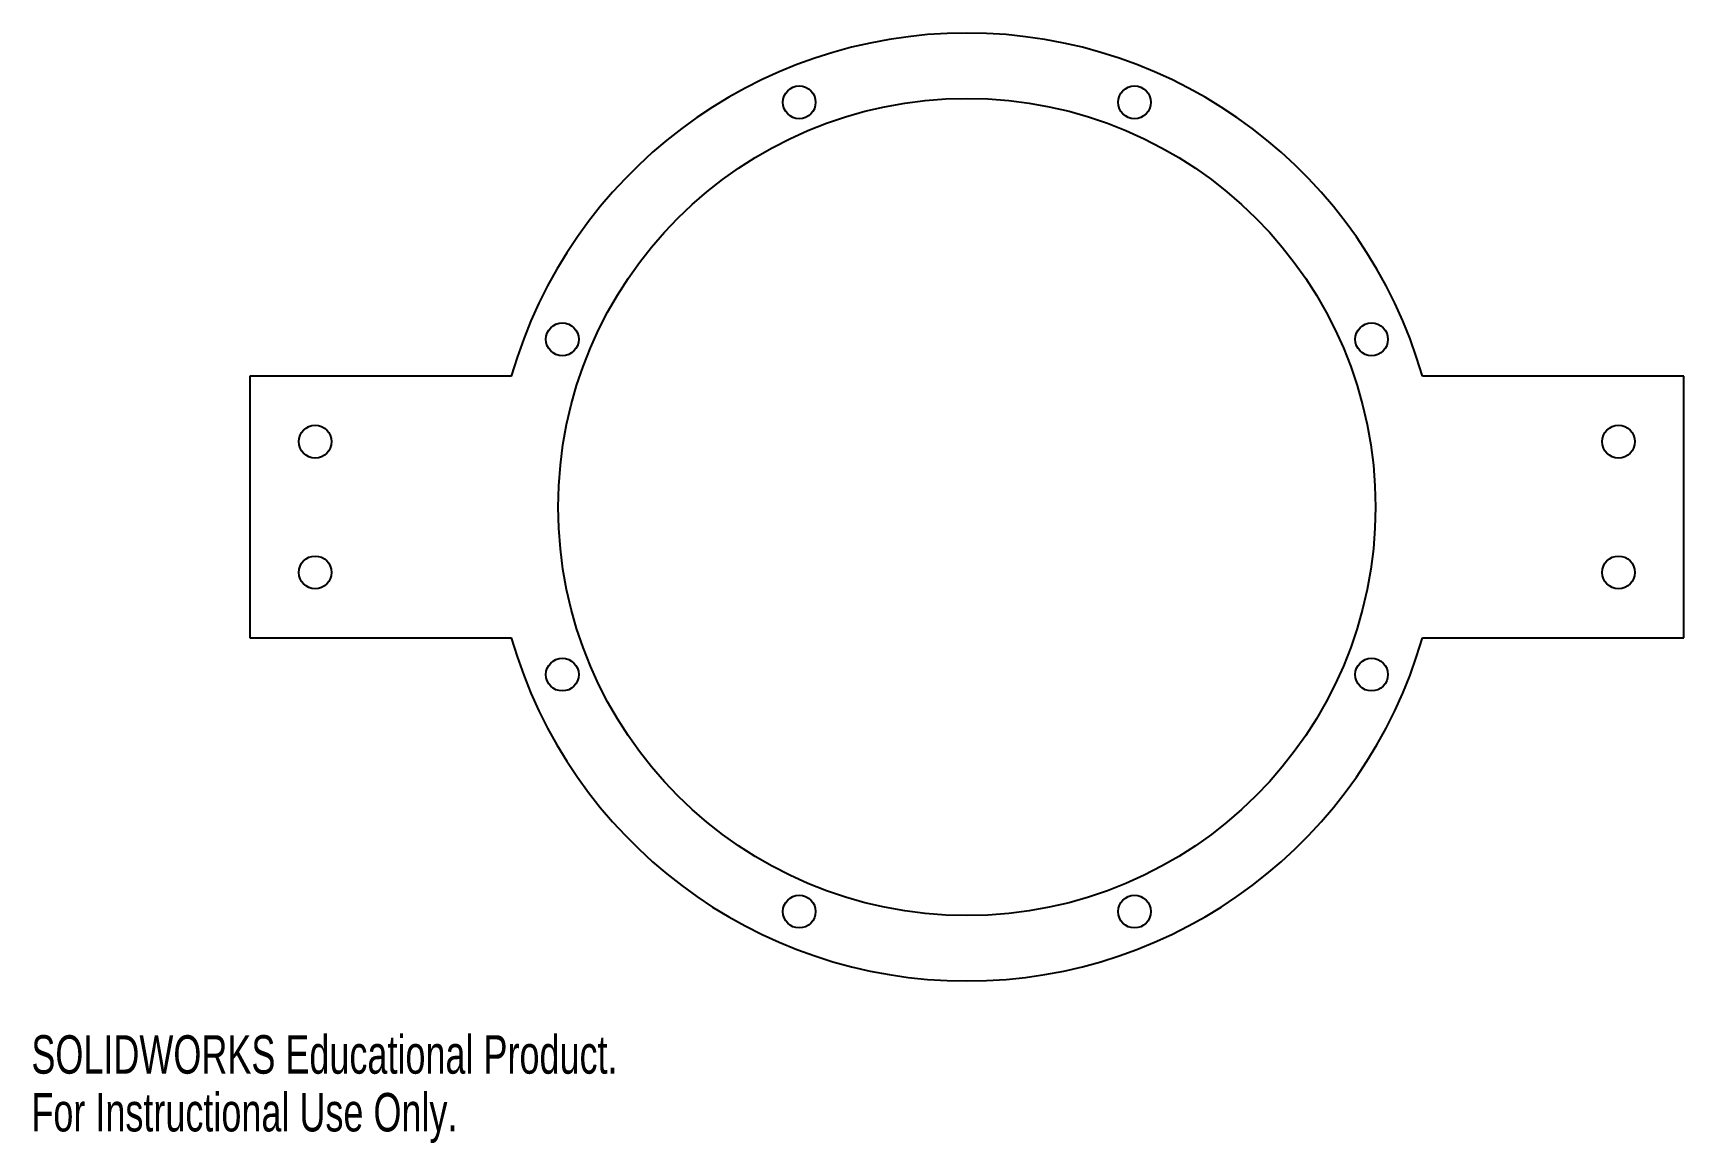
# Model space of a CAD drawing. Header units: millimetres. Extents: x 0 to 161, y 0 to 108.
import ezdxf

# ---------------------------------------------------------------- set-up
doc = ezdxf.new("R2010")
doc.units = ezdxf.units.MM
doc.styles.add('SLDTEXTSTYLE0', font='TXT', dxfattribs={"width": 0.7})

msp = doc.modelspace()

# ---------------------------------------------------------------- linework, layer by layer
at = {"color": 7, "linetype": 'Continuous', "lineweight": 25}
for p, q in [((46.62, 74.43), (21.22, 74.43)), ((21.22, 74.43), (21.22, 49.03)), ((160.52, 74.43), (135.12, 74.43)), ((160.52, 49.03), (160.52, 74.43)), ((21.22, 49.03), (46.62, 49.03)), ((135.12, 49.03), (160.52, 49.03))]:
    msp.add_line(p, q, dxfattribs=at)
for centre, radius in [((90.87, 61.73), 39.69), ((74.59, 101.04), 1.59), ((107.15, 101.04), 1.59), ((51.57, 78.02), 1.59), ((130.18, 78.02), 1.59), ((27.57, 68.08), 1.59), ((154.17, 68.08), 1.59), ((27.57, 55.38), 1.59), ((154.17, 55.38), 1.59), ((51.57, 45.45), 1.59), ((130.18, 45.45), 1.59), ((74.59, 22.43), 1.59), ((107.15, 22.43), 1.59)]:
    msp.add_circle(centre, radius, dxfattribs=at)
for start, end in [(16.0134, 163.9866), (196.0134, 343.9866)]:
    msp.add_arc((90.87, 61.73), 46.04, start, end, dxfattribs=at)

# ---------------------------------------------------------------- texts
at = {"color": 7, "linetype": 'Continuous', "char_height": 3.7351, "attachment_point": 1, "style": 'SLDTEXTSTYLE0'}
for s, insert in [('SOLIDWORKS Educational Product.', (0, 10.42)), ('For Instructional Use Only.', (0, 4.81))]:
    msp.add_mtext(s, dxfattribs=dict(at, insert=insert))

doc.saveas('drawing.dxf')
